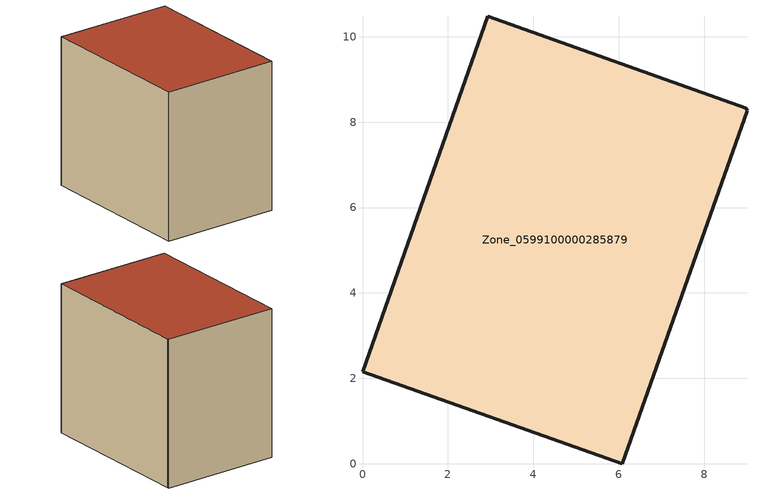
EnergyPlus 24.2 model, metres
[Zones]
Zone_0599100000285879
 floor ground (C_G): 9,8.27 6.08,0 0,2.16 2.93,10.48 8.99,8.33 z0.5
 wall outside (C_F): 6.08,0 9,8.27 8.99,8.33 2.93,10.48 0,2.16 6.08,0 z0.5:8.56
 roof outside (C_R): 2.93,10.48 0,2.16 6.08,0 9,8.27 8.99,8.33 z8.56
[BUILDING]
Pand.0599100000285879: North Axis=0; Terrain=City; Loads Convergence Tolerance Value=0.04; Temperature Convergence Tolerance Value=0.4; Solar Distribution=FullExterior; Maximum Number of Warmup Days=25; Minimum Number of Warmup Days=1
[Site:Location]
Rotterdam.The.Hague.AP_ZH_NLD Design_Conditions: Latitude=51.96; Longitude=4.45; Time Zone=1; Elevation=-4.5
[SITE:GROUNDTEMPERATURE:BUILDINGSURFACE]
18, 18, 18, 18, 18, 18, 18, 18, 18, 18, 18, 18
[MATERIAL] Thermal Absorptance=0.9; Solar Absorptance=0.7; Visible Absorptance=0.7
Name | Roughness | Thickness | Conductivity | Density | Specific Heat
G.TI.1965-1974 | MediumSmooth | 0.15 | 0.882353 | 540 | 1210
F.TI.1965-1974 | Rough | 0.3 | 0.697674 | 1920 | 840
R.TI.1965-1974 | MediumRough | 0.2 | 0.232558 | 1500 | 1000
[CONSTRUCTION]
C_G: G.TI.1965-1974
C_F: F.TI.1965-1974
C_R: R.TI.1965-1974
[ZONE]
Zone_0599100000285879: Type=1; Multiplier=1; Ceiling Height=Autocalculate; Volume=Autocalculate; Floor Area=autocalculate; Part of Total Floor Area=Yes
[ZONEINFILTRATION:DESIGNFLOWRATE]
Infil_Zone_0599100000285879: Zone or ZoneList or Space or SpaceList=Zone_0599100000285879; Schedule=AlwaysOn; Design Flow Rate Calculation Method=Flow/Area; Flow Rate per Floor Area=0.003; Constant Term Coefficient=1; Temperature Term Coefficient=0; Velocity Term Coefficient=0; Velocity Squared Term Coefficient=0
[HVACTEMPLATE:ZONE:IDEALLOADSAIRSYSTEM]
Zone_0599100000285879: Maximum Heating Supply Air Temperature=50; Minimum Cooling Supply Air Temperature=13; Maximum Heating Supply Air Humidity Ratio=0.0156; Minimum Cooling Supply Air Humidity Ratio=0.0077; Heating Limit=NoLimit; Cooling Limit=NoLimit; Dehumidification Control Type=ConstantSensibleHeatRatio; Cooling Sensible Heat Ratio=0.7; Dehumidification Setpoint=60; Humidification Control Type=None; Humidification Setpoint=30; Outdoor Air Method=None; Outdoor Air Flow Rate per Person=0.00944; Outdoor Air Flow Rate per Zone Floor Area=0; Outdoor Air Flow Rate per Zone=0; Demand Controlled Ventilation Type=None; Outdoor Air Economizer Type=NoEconomizer; Heat Recovery Type=None; Sensible Heat Recovery Effectiveness=0.7; Latent Heat Recovery Effectiveness=0.65
[ZONECONTROL:THERMOSTAT]
ThermostatControl_Zone_0599100000285879: Zone or ZoneList=Zone_0599100000285879; Control Type Schedule=DualSetpointControlType; Control 1=Thermostat_Zone_0599100000285879; Temperature Difference Between Cutout And Setpoint=0
[THERMOSTATSETPOINT:DUALSETPOINT]
Thermostat_Zone_0599100000285879: Heating Setpoint Temperature Schedule=HeatingSetpoint_Zone_0599100000285879; Cooling Setpoint Temperature Schedule=CoolingSetpoint_Zone_0599100000285879
[SCHEDULE:COMPACT]
HeatingSetpoint_Zone_0599100000285879: Through: 12/31, For: AllDays, Until: 24:00, 21
CoolingSetpoint_Zone_0599100000285879: Through: 12/31, For: AllDays, Until: 24:00, 24
DualSetpointControlType: Through: 12/31, For: AllDays, Until: 24:00, 4
AlwaysOn: Through: 12/31, For: AllDays, Until: 24:00, 1
